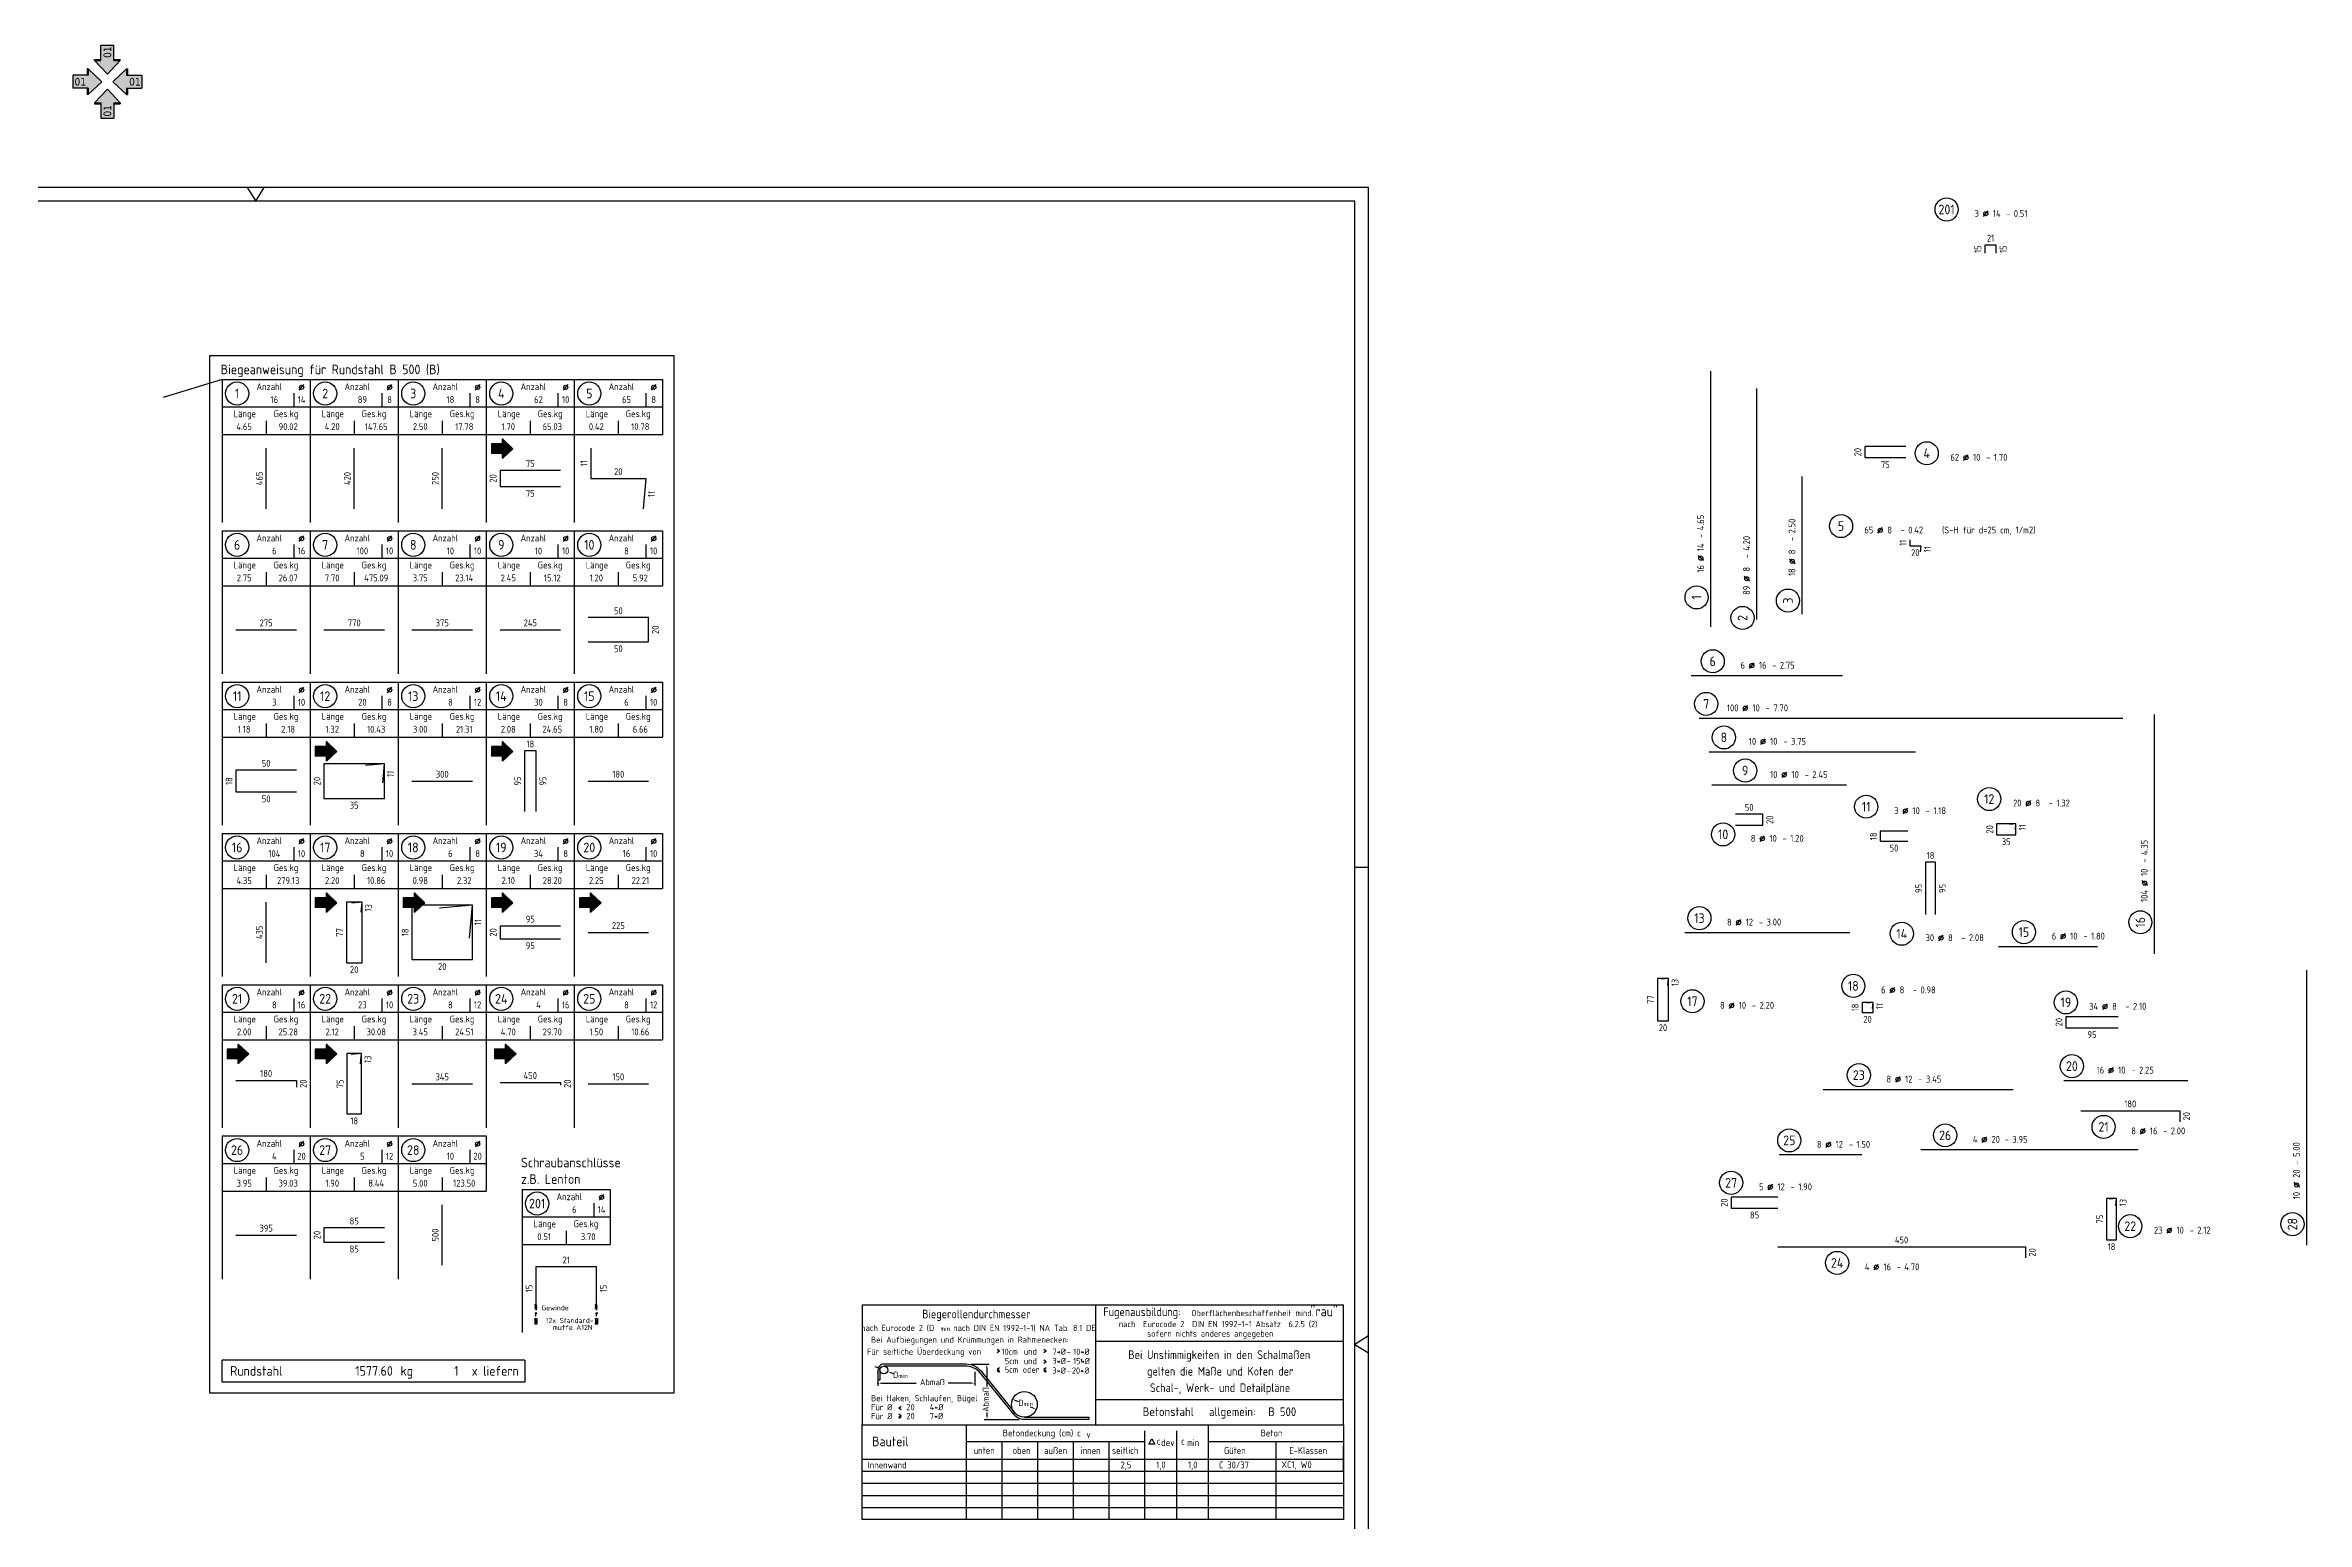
# Model space of a CAD drawing. Extents: x -4 to 75, y 1 to 115.
# Drawn here: x 31.9 to 73, y 19.21 to 46.04 of the extents above; entities that cross this region are included whole.
import ezdxf
from ezdxf.enums import TextEntityAlignment as Align

# ---------------------------------------------------------------- set-up
doc = ezdxf.new("R2010")
doc.units = 0
doc.header["$LTSCALE"] = 0.5
doc.linetypes.add('AUSGEZOGEN', pattern=[1000.01, 1000, 0.01])
for name, color, linetype in [('grau_hell', 7, 'Continuous'), ('INDEX', 7, 'Continuous'), ('OBJEKT', 7, 'Continuous'), ('RAHMEN', 7, 'Continuous'), ('RND', 7, 'Continuous'), ('RND_BILD', 7, 'Continuous'), ('STAHL', 7, 'Continuous'), ('TEXT', 7, 'Continuous')]:
    doc.layers.add(name, color=color, linetype=linetype)
doc.layers.add('NOPLOT', color=7, linetype='Continuous', plot=False)
doc.styles.add('helv', font='tahoma.ttf')
doc.styles.add('txt', font='isocp.shx')

# ---------------------------------------------------------------- blocks, each defined once
blk = doc.blocks.new('RND_AUSZ')
at = {"layer": 'RND', "color": 7, "linetype": 'Continuous'}
blk.add_line((1.341, 0.262), (1.509, 0.466), dxfattribs=at)
at = {"layer": 'RND', "color": 1, "linetype": 'Continuous'}
blk.add_circle((0, 0.52), 0.42, dxfattribs=at)
at = {"layer": 'RND', "color": 7, "linetype": 'Continuous'}
blk.add_circle((1.425, 0.364), 0.075, dxfattribs=at)
at = {"layer": 'RND', "color": 7, "linetype": 'Continuous', "style": 'txt'}
blk.add_text('-', height=0.25, dxfattribs=at).set_placement((2.163, 0.25))
for tag, p in [('WIEOFT', (-0.536, 0.25)), ('STK', (1.174, 0.25))]:
    blk.add_attdef(tag, text='', height=0.25, dxfattribs=at).set_placement(p, align=Align.RIGHT)
at = {"layer": 'RND', "color": 1, "linetype": 'Continuous', "style": 'txt'}
blk.add_attdef('POS', text='', height=0.35, dxfattribs=at).set_placement((0, 0.52), align=Align.MIDDLE)
at = {"layer": 'RND', "color": 7, "linetype": 'Continuous', "style": 'txt'}
for tag, p in [('DS', (1.683, 0.25)), ('LANG', (2.441, 0.25)), ('TEXT', (3.669, 0.25))]:
    blk.add_attdef(tag, p, '', height=0.25, dxfattribs=at)
blk = doc.blocks.new('A0--19')
at = {"layer": 'RAHMEN'}
for p, q in [((99.9, 84.1), (0, 84.1)), ((99.9, 0), (99.9, 84.1))]:
    blk.add_line(p, q, dxfattribs=at)
at = {"layer": 'RAHMEN', "color": 7, "linetype": 'Continuous'}
for p, q in [((59.14, 84.1), (59.45, 83.6)), ((59.45, 83.6), (59.76, 84.1)), ((99.9, 42.36), (99.4, 42.05)), ((99.4, 42.05), (99.9, 41.74))]:
    blk.add_line(p, q, dxfattribs=at)
at = {"layer": 'RAHMEN', "color": 5}
for p, q in [((99.4, 83.6), (2, 83.6)), ((99.4, 0.5), (99.4, 83.6))]:
    blk.add_line(p, q, dxfattribs=at)
at = {"layer": 'RAHMEN', "color": 7}
blk.add_line((99.4, 59.4), (99.9, 59.4), dxfattribs=at)
blk = doc.blocks.new('Muffe%%C28')
at = {"layer": 'STAHL', "color": 102, "linetype": 'AUSGEZOGEN'}
for p, q in [((-0.01, 0.117), (-0.011, 0.116)), ((-0.011, 0.116), (-0.011, 0.017)), ((-0.011, 0.017), (-0.01, 0.016)), ((0.025, 0.117), (-0.01, 0.117)), ((-0.01, 0.016), (0.025, 0.016)), ((-0.007, 0.116), (-0.008, 0.117)), ((-0.007, 0.017), (-0.008, 0.016)), ((-0.007, 0.116), (-0.002, 0.072)), ((-0.007, 0.017), (-0.002, 0.061)), ((0.018, 0.07), (-0.003, 0.07)), ((-0.003, 0.063), (0.018, 0.063)), ((-0.002, 0.072), (-0.002, 0.066)), ((-0.002, 0.061), (-0.002, 0.066)), ((0.022, 0.116), (0.017, 0.072)), ((0.017, 0.072), (0.017, 0.066)), ((0.017, 0.061), (0.017, 0.066)), ((0.022, 0.017), (0.017, 0.061)), ((0.022, 0.116), (0.023, 0.117)), ((0.022, 0.017), (0.023, 0.016)), ((0.026, 0.116), (0.025, 0.117)), ((0.025, 0.016), (0.026, 0.017)), ((0.026, 0.116), (0.026, 0.017))]:
    blk.add_line(p, q, dxfattribs=at)
at = {"layer": 'TEXT', "color": 102, "linetype": 'AUSGEZOGEN'}
for p, q in [((-0.002, 0.074), (0.017, 0.074)), ((-0.002, 0.059), (0.017, 0.059))]:
    blk.add_line(p, q, dxfattribs=at)
blk = doc.blocks.new('RND_LIS2')
at = {"layer": 'RND', "color": 3, "linetype": 'Continuous'}
for p, q in [((0, 0), (0, -5.2)), ((0, 0), (3.2, 0)), ((3.2, 0), (3.2, -2)), ((2.6, -0.503), (2.6, -1)), ((0, -1), (3.2, -1)), ((1.6, -1.503), (1.6, -2)), ((0, -2), (3.2, -2))]:
    blk.add_line(p, q, dxfattribs=at)
at = {"layer": 'RND', "color": 7, "linetype": 'Continuous'}
blk.add_line((2.805, -0.39), (2.973, -0.186), dxfattribs=at)
at = {"layer": 'RND', "color": 1, "linetype": 'Continuous'}
blk.add_circle((0.545, -0.513), 0.42, dxfattribs=at)
at = {"layer": 'RND', "color": 7, "linetype": 'Continuous'}
blk.add_circle((2.889, -0.288), 0.075, dxfattribs=at)
at = {"layer": 'RND', "color": 7, "linetype": 'Continuous', "style": 'txt'}
for s, p in [('Anzahl', (1.249, -0.391)), ('Länge', (0.42, -1.373)), ('Ges.kg', (1.872, -1.373))]:
    blk.add_text(s, height=0.25, dxfattribs=at).set_placement(p)
at = {"layer": 'RND', "color": 1, "linetype": 'Continuous', "style": 'txt'}
blk.add_attdef('POS1', text='', height=0.35, dxfattribs=at).set_placement((0.545, -0.513), align=Align.MIDDLE)
at = {"layer": 'RND', "color": 7, "linetype": 'Continuous', "style": 'txt'}
for tag, p in [('STK1', (1.897, -0.859)), ('DS1', (2.885, -0.859)), ('LANG1', (0.8, -1.841)), ('GEW', (2.4, -1.841))]:
    blk.add_attdef(tag, text='', height=0.25, dxfattribs=at).set_placement(p, align=Align.CENTER)
blk = doc.blocks.new('hin_ind5')
at = {"layer": 'grau_hell', "linetype": 'AUSGEZOGEN'}
h = blk.add_hatch(color=9, dxfattribs=at)
h.dxf.hatch_style = 2
h.paths.add_polyline_path([(0, 0), (0.62, -0.58), (0.62, -0.3), (1.31, -0.3), (1.31, 0.3), (0.62, 0.3), (0.62, 0.58)])
h.paths.add_polyline_path([(0.34, -0.27), (1.31, -0.27), (1.31, 0.27), (0.34, 0.27)], flags=9)
at = {"layer": 'OBJEKT', "linetype": 'AUSGEZOGEN'}
for points in [[(0.62, 0.3), (0.66, 0.3), (0.66, 0.58), (0.62, 0.58)], [(0.62, -0.58), (0.66, -0.58), (0.66, -0.3), (0.62, -0.3)]]:
    blk.add_hatch(color=1, dxfattribs=at).paths.add_polyline_path(points)
at = {"layer": 'OBJEKT', "color": 1, "linetype": 'AUSGEZOGEN'}
for p, q in [((0, 0), (0.62, 0.58)), ((0, 0), (0.62, -0.58)), ((0.62, 0.58), (0.62, 0.3)), ((0.62, 0.58), (0.66, 0.58)), ((0.62, 0.3), (1.31, 0.3)), ((0.66, 0.58), (0.66, 0.3)), ((1.31, 0.3), (1.31, -0.3)), ((0.62, -0.3), (0.62, -0.58)), ((0.62, -0.3), (1.31, -0.3)), ((0.66, -0.3), (0.66, -0.58))]:
    blk.add_line(p, q, dxfattribs=at)
at = {"layer": 'OBJEKT', "color": 7, "linetype": 'AUSGEZOGEN'}
blk.add_line((0.62, -0.58), (0.66, -0.58), dxfattribs=at)
at = {"layer": 'INDEX', "color": 1, "linetype": 'Continuous', "style": 'helv'}
blk.add_attdef('INDEX', text='', height=0.35, rotation=360, dxfattribs=at).set_placement((1.26, 0), align=Align.MIDDLE_RIGHT)
blk = doc.blocks.new('RND_SUM')
at = {"layer": 'RND', "color": 5, "linetype": 'Continuous'}
for p, q in [((0, 0), (0, 0.8)), ((11, 0.8), (0, 0.8)), ((11, 0), (0, 0)), ((11, 0.8), (11, 0))]:
    blk.add_line(p, q, dxfattribs=at)
at = {"layer": 'RND', "color": 1, "linetype": 'Continuous', "style": 'txt'}
for s, p in [('Rundstahl', (0.292, 0.235)), ('kg', (6.483, 0.235))]:
    blk.add_text(s, height=0.35, dxfattribs=at).set_placement(p)
blk.add_text('x liefern', height=0.35, dxfattribs=at).set_placement((10.784, 0.235), align=Align.RIGHT)
for tag, p in [('RND-S', (6.203, 0.235)), ('RND-Z', (8.59, 0.235))]:
    blk.add_attdef(tag, text='', height=0.35, dxfattribs=at).set_placement(p, align=Align.RIGHT)

msp = doc.modelspace()

# ---------------------------------------------------------------- linework, layer by layer
at = {"layer": 'NOPLOT', "color": 191, "linetype": 'AUSGEZOGEN'}
msp.add_line((35.1166, 39.9696), (34.0462, 39.6406), dxfattribs=at)
at = {"layer": 'RAHMEN', "color": 5, "linetype": 'Continuous'}
for p, q in [((46.7466, 23.1503), (55.4966, 23.1503)), ((46.7466, 23.1503), (46.7466, 20.9713)), ((50.9958, 20.9713), (50.9958, 23.1503)), ((55.4966, 20.9713), (55.4966, 23.1503)), ((55.4966, 20.1177), (55.4966, 20.5801))]:
    msp.add_line(p, q, dxfattribs=at)
at = {"layer": 'RAHMEN', "color": 7, "linetype": 'AUSGEZOGEN'}
for p, q in [((49.2447, 22.3076), (49.201, 22.3382)), ((49.2447, 22.3076), (49.201, 22.277)), ((50.0946, 22.3076), (50.051, 22.3382)), ((50.0946, 22.3076), (50.051, 22.277)), ((50.9958, 22.4928), (55.4966, 22.4928)), ((49.201, 21.9798), (49.2447, 22.0103)), ((49.201, 21.9798), (49.2447, 21.9492)), ((49.201, 21.9604), (49.2447, 21.9298)), ((50.051, 21.9798), (50.0946, 22.0103)), ((50.051, 21.9798), (50.0946, 21.9492)), ((50.051, 21.9604), (50.0946, 21.9298)), ((50.0951, 22.1179), (50.0514, 22.1484)), ((50.0951, 22.1179), (50.0514, 22.0873)), ((50.9958, 21.4289), (55.4966, 21.4289)), ((47.416, 21.277), (47.4597, 21.3076)), ((47.416, 21.277), (47.4597, 21.2464)), ((47.4597, 21.1361), (47.416, 21.1667)), ((47.4597, 21.1361), (47.416, 21.1056)), ((47.4597, 21.1167), (47.416, 21.0862)), ((46.7466, 20.3487), (55.4966, 20.3487)), ((46.7466, 20.1287), (55.4966, 20.1287)), ((46.7466, 19.9087), (55.4966, 19.9087)), ((46.7466, 19.6887), (55.4966, 19.6887)), ((46.7466, 19.4687), (55.4966, 19.4687))]:
    msp.add_line(p, q, dxfattribs=at)
at = {"layer": 'RAHMEN', "color": 7, "linetype": 'Continuous'}
for p, q in [((47.0763, 21.9917), (46.983, 22.0275)), ((47.036, 21.9659), (47.036, 21.7887)), ((47.036, 21.7887), (47.0714, 21.7887)), ((47.0714, 21.9659), (47.0714, 21.7887)), ((48.6379, 22.0722), (47.1423, 22.0722)), ((48.6252, 22.0367), (47.1423, 22.0367)), ((47.2621, 21.9202), (47.3091, 21.9021)), ((48.7292, 22.0755), (49.0555, 22.0755)), ((48.7959, 21.9362), (48.7959, 21.6827)), ((48.8604, 21.9474), (49.4903, 21.1721)), ((48.9088, 21.9432), (49.515, 21.1972)), ((49.0131, 22.0082), (49.0131, 21.6672)), ((47.036, 21.7773), (47.036, 21.677)), ((47.1035, 21.7277), (47.7318, 21.7277)), ((48.7284, 21.7277), (48.31, 21.7277)), ((49.5878, 21.3894), (49.5439, 21.4084)), ((48.6474, 19.2746), (48.6474, 20.9713)), ((48.9664, 21.0702), (49.5999, 21.0702)), ((49.0176, 21.1377), (49.0176, 21.1969)), ((49.6998, 21.1083), (50.8691, 21.1078)), ((49.6998, 21.0724), (50.8691, 21.0724)), ((49.8498, 21.2765), (49.8089, 21.2941)), ((50.8691, 21.1078), (50.8691, 21.0724)), ((53.045, 19.2487), (53.045, 20.9713)), ((49.2952, 19.2487), (49.2952, 20.6694)), ((49.943, 19.2487), (49.943, 20.6694)), ((50.5908, 19.2487), (50.5908, 20.6694)), ((51.2386, 19.2487), (51.2386, 20.6694)), ((51.8864, 19.2487), (51.8864, 20.8617)), ((52.4657, 19.2487), (52.4657, 20.8617)), ((54.2708, 19.2487), (54.2708, 20.6694)), ((48.6474, 19.2487), (48.6474, 20.3487)), ((51.8864, 19.2487), (51.8864, 20.3487))]:
    msp.add_line(p, q, dxfattribs=at)
at = {"layer": 'RAHMEN', "color": 1, "linetype": 'Continuous'}
for p, q in [((48.6474, 20.6694), (51.8864, 20.6694)), ((53.045, 20.6694), (55.4966, 20.6694))]:
    msp.add_line(p, q, dxfattribs=at)
at = {"layer": 'RAHMEN', "color": 5, "linetype": 'AUSGEZOGEN'}
msp.add_lwpolyline([(46.7466, 20.9713), (55.4966, 20.9713), (55.4966, 19.2487), (46.7466, 19.2487)], close=True, dxfattribs=at)
at = {"layer": 'RAHMEN', "color": 1, "linetype": 'Continuous'}
msp.add_lwpolyline([(52.0152, 20.714), (52.0697, 20.6195), (51.9607, 20.6195)], close=True, dxfattribs=at)
at = {"layer": 'RAHMEN', "color": 7, "linetype": 'Continuous'}
for centre, radius in [((47.1423, 21.9659), 0.0709), ((49.6968, 21.3424), 0.2341)]:
    msp.add_circle(centre, radius, dxfattribs=at)
for centre, radius, start, end in [((47.1423, 21.9659), 0.1063, 89.99998, 180), ((48.6252, 21.6824), 0.3543, 48.41068, 90), ((48.6379, 21.723), 0.3491, 39.09564, 90), ((49.6998, 21.3424), 0.27, 219.09564, 270)]:
    msp.add_arc(centre, radius, start, end, dxfattribs=at)
for p in [(47.036, 21.9249), (50.7341, 22.153), (47.036, 21.7277), (49.4819, 21.4351), (49.9118, 21.2497)]:
    msp.add_point(p, dxfattribs=at)
for points in [[(47.0243, 22.0023), (47.0305, 22.0186), (47.0763, 21.9917)], [(47.259, 21.912), (47.2652, 21.9283), (47.2132, 21.939)], [(49.0243, 22.0082), (49.0018, 22.0082), (49.0131, 22.0757)], [(47.1035, 21.7165), (47.1035, 21.739), (47.036, 21.7277)], [(48.7284, 21.7165), (48.7284, 21.739), (48.7959, 21.7277)], [(49.5394, 21.398), (49.5483, 21.4187), (49.4819, 21.4351)], [(49.0289, 21.1377), (49.0064, 21.1377), (49.0176, 21.0702)], [(49.8453, 21.2661), (49.8542, 21.2868), (49.9118, 21.2497)]]:
    msp.add_solid(points, dxfattribs=at)
at = {"layer": 'RND', "color": 1, "linetype": 'AUSGEZOGEN'}
for points in [[(67.3607, 42.2612), (67.3607, 42.4112), (67.1507, 42.4112), (67.1507, 42.2612)], [(62.1729, 35.4715), (62.1729, 40.1215)], [(63.0083, 35.6062), (63.0083, 39.8062)], [(65.7188, 38.748), (64.9688, 38.748), (64.9688, 38.548), (65.7188, 38.548)], [(63.8339, 35.7059), (63.8339, 38.2059)], [(65.7889, 37.055), (65.7889, 36.945), (65.9889, 36.945), (65.9793, 36.8355)], [(61.8156, 34.5871), (64.5656, 34.5871)], [(61.9627, 33.8125), (69.6627, 33.8125)], [(70.2383, 29.5305), (70.2383, 33.8805)], [(62.1401, 33.2042), (65.8901, 33.2042)], [(62.1892, 32.6012), (64.6392, 32.6012)], [(62.6193, 31.8665), (63.1193, 31.8665), (63.1193, 32.0665), (62.6193, 32.0665)], [(65.7512, 31.7566), (65.2512, 31.7566), (65.2512, 31.5766), (65.7512, 31.5766)], [(67.7068, 31.7833), (67.7164, 31.8929), (67.3664, 31.8929), (67.3664, 31.6929), (67.7164, 31.6929), (67.7164, 31.8929), (67.6068, 31.8833)], [(66.2554, 30.2434), (66.2554, 31.1934), (66.0754, 31.1934), (66.0754, 30.2434)], [(61.6996, 29.9186), (64.6996, 29.9186)], [(67.3987, 29.6648), (69.1987, 29.6648)], [(73.0031, 24.2329), (73.0031, 29.2329)], [(61.3909, 28.9537), (61.4022, 29.0832), (61.2022, 29.0832), (61.2022, 28.3132), (61.4022, 28.3132), (61.4022, 29.0832), (61.2727, 29.0719)], [(65.1102, 28.5351), (65.1198, 28.6447), (64.9198, 28.6447), (64.9198, 28.4647), (65.1198, 28.4647), (65.1198, 28.6447), (65.0102, 28.6351)], [(69.5746, 28.3878), (68.6246, 28.3878), (68.6246, 28.1878), (69.5746, 28.1878)], [(68.5899, 27.2293), (70.8399, 27.2293)], [(64.2166, 27.0657), (67.6666, 27.0657)], [(68.8954, 26.6784), (70.6954, 26.6784), (70.6954, 26.4784)], [(65.991, 25.9719), (69.941, 25.9719)], [(63.4144, 25.8804), (64.9144, 25.8804)], [(63.3917, 25.1086), (62.5417, 25.1086), (62.5417, 24.9086), (63.3917, 24.9086)], [(69.533, 24.9538), (69.5443, 25.0833), (69.3643, 25.0833), (69.3643, 24.3333), (69.5443, 24.3333), (69.5443, 25.0833), (69.4148, 25.0719)], [(63.3884, 24.2044), (67.8884, 24.2044), (67.8884, 24.0044)]]:
    msp.add_lwpolyline(points, dxfattribs=at)
at = {"layer": 'RND_BILD', "color": 1, "linetype": 'AUSGEZOGEN'}
for points in [[(35.9166, 37.6196), (35.9166, 38.7196)], [(37.5166, 37.6196), (37.5166, 38.7196)], [(39.1166, 37.6196), (39.1166, 38.7196)], [(41.8157, 38.7196), (41.8157, 38.1686), (42.8176, 38.1686), (42.7695, 37.6196)], [(41.2666, 38.3163), (40.1666, 38.3163), (40.1666, 38.0229), (41.2666, 38.0229)], [(35.3666, 35.4196), (36.4666, 35.4196)], [(36.9666, 35.4196), (38.0666, 35.4196)], [(38.5666, 35.4196), (39.6666, 35.4196)], [(40.1666, 35.4196), (41.2666, 35.4196)], [(41.7666, 35.1996), (42.8666, 35.1996), (42.8666, 35.6396), (41.7666, 35.6396)], [(38.0365, 32.6395), (38.0666, 32.9839), (36.9666, 32.9839), (36.9666, 32.3553), (38.0666, 32.3553), (38.0666, 32.9839), (37.7222, 32.9538)], [(40.8208, 32.1196), (40.8208, 33.2196), (40.6124, 33.2196), (40.6124, 32.1196)], [(36.4666, 32.8676), (35.3666, 32.8676), (35.3666, 32.4716), (36.4666, 32.4716)], [(38.5666, 32.6696), (39.6666, 32.6696)], [(41.7666, 32.6696), (42.8666, 32.6696)], [(35.9166, 29.3696), (35.9166, 30.4696)], [(37.6433, 30.2846), (37.6595, 30.4696), (37.3738, 30.4696), (37.3738, 29.3696), (37.6595, 29.3696), (37.6595, 30.4696), (37.4745, 30.4534)], [(39.6139, 29.8119), (39.6666, 30.4146), (38.5666, 30.4146), (38.5666, 29.4246), (39.6666, 29.4246), (39.6666, 30.4146), (39.0639, 30.3619)], [(41.2666, 30.0354), (40.1666, 30.0354), (40.1666, 29.8038), (41.2666, 29.8038)], [(41.7666, 29.9196), (42.8666, 29.9196)], [(37.632, 27.5297), (37.6486, 27.7196), (37.3846, 27.7196), (37.3846, 26.6196), (37.6486, 26.6196), (37.6486, 27.7196), (37.4587, 27.703)], [(35.3666, 27.2307), (36.4666, 27.2307), (36.4666, 27.1085)], [(38.5666, 27.1696), (39.6666, 27.1696)], [(40.1666, 27.194), (41.2666, 27.194), (41.2666, 27.1452)], [(41.7666, 27.1696), (42.8666, 27.1696)], [(39.1166, 23.8696), (39.1166, 24.9696)], [(35.3666, 24.4196), (36.4666, 24.4196)], [(38.0666, 24.549), (36.9666, 24.549), (36.9666, 24.2902), (38.0666, 24.2902)], [(41.9191, 23.0557), (41.9191, 23.8414), (40.8191, 23.8414), (40.8191, 23.0557)]]:
    msp.add_lwpolyline(points, dxfattribs=at)
at = {"layer": 'TEXT', "color": 102, "linetype": 'AUSGEZOGEN'}
for p, q in [((40.8412, 23.1371), (40.7971, 23.1598)), ((40.8412, 23.1131), (40.7971, 23.1358)), ((40.8412, 23.0891), (40.7971, 23.1118)), ((40.8412, 23.0651), (40.7971, 23.0878)), ((41.9412, 23.1371), (41.8971, 23.1598)), ((41.9412, 23.1131), (41.8971, 23.1358)), ((41.9412, 23.0891), (41.8971, 23.1118)), ((41.9412, 23.0651), (41.8971, 23.0878)), ((40.8193, 23.0123), (40.8013, 22.9871)), ((40.8193, 23.0123), (40.8373, 22.9871)), ((40.8193, 22.9451), (40.8193, 23.0123)), ((41.9193, 23.0123), (41.9013, 22.9871)), ((41.9193, 23.0123), (41.9373, 22.9871)), ((41.9193, 22.9451), (41.9193, 23.0123))]:
    msp.add_line(p, q, dxfattribs=at)
at = {"layer": 'TEXT', "color": 1, "linetype": 'AUSGEZOGEN'}
msp.add_lwpolyline([(34.8905, 40.4065), (43.3257, 40.4065), (43.3257, 21.5457), (34.8905, 21.5457)], close=True, dxfattribs=at)

# ---------------------------------------------------------------- block references
at = {"layer": 'OBJEKT', "color": 7, "linetype": 'AUSGEZOGEN', "xscale": -1}
for p in [(40.8268, 22.783), (41.9268, 22.783)]:
    msp.add_blockref('Muffe%%C28', p, dxfattribs=at)
at = {"layer": 'RAHMEN', "color": 191, "linetype": 'AUSGEZOGEN', "xscale": 0.5, "yscale": 0.5, "zscale": 0.5}
msp.add_blockref('A0--19', (6.0012, 1.4073), dxfattribs=at)
at = {"layer": 'RND', "color": 7, "linetype": 'AUSGEZOGEN', "xscale": 0.5, "yscale": 0.5, "zscale": 0.5}
for p, values in [((66.4577, 42.798), {'POS': '201', 'STK': '3', 'DS': '14', 'LANG': '0.51'}), ((66.0968, 38.3667), {'POS': '4', 'STK': '62', 'DS': '10', 'LANG': '1.70'}), ((64.5389, 37.045), {'POS': '5', 'STK': '65', 'DS': '8', 'LANG': '0.42', 'TEXT': '(S-H für d=25 cm, 1/m2)'}), ((62.0877, 33.8125), {'POS': '7', 'STK': '100', 'DS': '10', 'LANG': '7.70'}), ((62.4093, 33.2042), {'POS': '8', 'STK': '10', 'DS': '10', 'LANG': '3.75'}), ((62.7964, 32.6012), {'POS': '9', 'STK': '10', 'DS': '10', 'LANG': '2.45'}), ((67.2318, 32.0829), {'POS': '12', 'STK': '20', 'DS': '8', 'LANG': '1.32'}), ((64.996, 31.9445), {'POS': '11', 'STK': '3', 'DS': '10', 'LANG': '1.18'}), ((62.3957, 31.4412), {'POS': '10', 'STK': '8', 'DS': '10', 'LANG': '1.20'}), ((65.6427, 29.6357), {'POS': '14', 'STK': '30', 'DS': '8', 'LANG': '2.08'}), ((61.8384, 28.4079), {'POS': '17', 'STK': '8', 'DS': '10', 'LANG': '2.20'}), ((64.7622, 28.6882), {'POS': '18', 'STK': '6', 'DS': '8', 'LANG': '0.98'}), ((68.6246, 28.3878), {'POS': '19', 'STK': '34', 'DS': '8', 'LANG': '2.10'}), ((64.8626, 27.0657), {'POS': '23', 'STK': '8', 'DS': '12', 'LANG': '3.45'}), ((63.5985, 25.8804), {'POS': '25', 'STK': '8', 'DS': '12', 'LANG': '1.50'}), ((66.4317, 25.9719), {'POS': '26', 'STK': '4', 'DS': '20', 'LANG': '3.95'}), ((69.3104, 26.1248), {'POS': '21', 'STK': '8', 'DS': '16', 'LANG': '2.00'}), ((62.5417, 25.1086), {'POS': '27', 'STK': '5', 'DS': '12', 'LANG': '1.90'}), ((69.7941, 24.3203), {'POS': '22', 'STK': '23', 'DS': '10', 'LANG': '2.12'})]:
    msp.add_blockref('RND_AUSZ', p, dxfattribs=at).add_auto_attribs(values)
at = {"layer": 'RND', "color": 7, "linetype": 'AUSGEZOGEN', "xscale": 0.5, "yscale": 0.5, "zscale": 0.5, "rotation": 90}
for p, values in [((62.1729, 36.0076), {'POS': '1', 'STK': '16', 'DS': '14', 'LANG': '4.65'}), ((63.0083, 35.6344), {'POS': '2', 'STK': '89', 'DS': '8', 'LANG': '4.20'}), ((70.2383, 30.1029), {'POS': '16', 'STK': '104', 'DS': '10', 'LANG': '4.35'})]:
    msp.add_blockref('RND_AUSZ', p, dxfattribs=at).add_auto_attribs(values)
at = {"layer": 'RND', "color": 1, "linetype": 'AUSGEZOGEN', "xscale": 0.5, "yscale": 0.5, "zscale": 0.5, "rotation": 90}
for p, values in [((63.8339, 35.9502), {'POS': '3', 'STK': '18', 'DS': '8', 'LANG': '2.50'}), ((73.0031, 24.6175), {'POS': '28', 'STK': '10', 'DS': '20', 'LANG': '5.00'})]:
    msp.add_blockref('RND_AUSZ', p, dxfattribs=at).add_auto_attribs(values)
at = {"layer": 'RND', "color": 102, "linetype": 'AUSGEZOGEN', "xscale": 0.5, "yscale": 0.5, "zscale": 0.5}
for p, values in [((62.2061, 34.5871), {'POS': '6', 'STK': '6', 'DS': '16', 'LANG': '2.75'}), ((61.9648, 29.9186), {'POS': '13', 'STK': '8', 'DS': '12', 'LANG': '3.00'}), ((67.8621, 29.6648), {'POS': '15', 'STK': '6', 'DS': '10', 'LANG': '1.80'})]:
    msp.add_blockref('RND_AUSZ', p, dxfattribs=at).add_auto_attribs(values)
at = {"layer": 'RND', "color": 1, "linetype": 'AUSGEZOGEN', "xscale": 0.5, "yscale": 0.5, "zscale": 0.5}
for p, values in [((68.7343, 27.2293), {'POS': '20', 'STK': '16', 'DS': '10', 'LANG': '2.25'}), ((64.468, 23.6534), {'POS': '24', 'STK': '4', 'DS': '16', 'LANG': '4.70'})]:
    msp.add_blockref('RND_AUSZ', p, dxfattribs=at).add_auto_attribs(values)
at = {"layer": 'RND_BILD', "color": 7, "linetype": 'AUSGEZOGEN', "xscale": 0.4, "yscale": 0.4, "zscale": 0.4, "rotation": 90}
msp.add_blockref('hin_ind5', (33.0303, 45.5183), dxfattribs=at).add_auto_attribs({'INDEX': '01'})
at = {"layer": 'RND_BILD', "color": 7, "linetype": 'AUSGEZOGEN'}
ref = msp.add_blockref('hin_ind5', (32.9286, 45.3801), dxfattribs=dict(at, xscale=-0.4, yscale=0.4, zscale=0.4))
ref.add_attrib('INDEX', '01', dxfattribs={"layer": 'INDEX', "color": 1, "linetype": 'Continuous', "height": 0.14, "style": 'helv'}).set_placement((32.6428, 45.3801), align=Align.MIDDLE_RIGHT)
ref = msp.add_blockref('hin_ind5', (33.0303, 45.2419), dxfattribs=dict(at, xscale=-0.4, yscale=0.4, zscale=0.4, rotation=90))
ref.add_attrib('INDEX', '01', dxfattribs={"layer": 'INDEX', "color": 1, "linetype": 'Continuous', "height": 0.14, "rotation": 90, "style": 'helv'}).set_placement((33.0303, 44.9561), align=Align.MIDDLE_RIGHT)
for name, p, xscale, yscale, zscale, values in [('hin_ind5', (33.1321, 45.3801), 0.4, 0.4, 0.4, {'INDEX': '01'}), ('RND_LIS2', (36.7166, 39.9696), 0.5, 0.5, 0.5, {'POS1': '2', 'STK1': '89', 'DS1': '8', 'LANG1': '4.20', 'GEW': '147.65'}), ('RND_LIS2', (38.3166, 39.9696), 0.5, 0.5, 0.5, {'POS1': '3', 'STK1': '18', 'DS1': '8', 'LANG1': '2.50', 'GEW': '17.78'}), ('RND_LIS2', (39.9166, 39.9696), 0.5, 0.5, 0.5, {'POS1': '4', 'STK1': '62', 'DS1': '10', 'LANG1': '1.70', 'GEW': '65.03'}), ('RND_LIS2', (41.5166, 39.9696), 0.5, 0.5, 0.5, {'POS1': '5', 'STK1': '65', 'DS1': '8', 'LANG1': '0.42', 'GEW': '10.78'}), ('RND_LIS2', (35.1166, 37.2196), 0.5, 0.5, 0.5, {'POS1': '6', 'STK1': '6', 'DS1': '16', 'LANG1': '2.75', 'GEW': '26.07'}), ('RND_LIS2', (36.7166, 37.2196), 0.5, 0.5, 0.5, {'POS1': '7', 'STK1': '100', 'DS1': '10', 'LANG1': '7.70', 'GEW': '475.09'}), ('RND_LIS2', (38.3166, 37.2196), 0.5, 0.5, 0.5, {'POS1': '8', 'STK1': '10', 'DS1': '10', 'LANG1': '3.75', 'GEW': '23.14'}), ('RND_LIS2', (39.9166, 37.2196), 0.5, 0.5, 0.5, {'POS1': '9', 'STK1': '10', 'DS1': '10', 'LANG1': '2.45', 'GEW': '15.12'}), ('RND_LIS2', (41.5166, 37.2196), 0.5, 0.5, 0.5, {'POS1': '10', 'STK1': '8', 'DS1': '10', 'LANG1': '1.20', 'GEW': '5.92'}), ('RND_LIS2', (35.1166, 34.4696), 0.5, 0.5, 0.5, {'POS1': '11', 'STK1': '3', 'DS1': '10', 'LANG1': '1.18', 'GEW': '2.18'}), ('RND_LIS2', (36.7166, 34.4696), 0.5, 0.5, 0.5, {'POS1': '12', 'STK1': '20', 'DS1': '8', 'LANG1': '1.32', 'GEW': '10.43'}), ('RND_LIS2', (38.3166, 34.4696), 0.5, 0.5, 0.5, {'POS1': '13', 'STK1': '8', 'DS1': '12', 'LANG1': '3.00', 'GEW': '21.31'}), ('RND_LIS2', (39.9166, 34.4696), 0.5, 0.5, 0.5, {'POS1': '14', 'STK1': '30', 'DS1': '8', 'LANG1': '2.08', 'GEW': '24.65'}), ('RND_LIS2', (41.5166, 34.4696), 0.5, 0.5, 0.5, {'POS1': '15', 'STK1': '6', 'DS1': '10', 'LANG1': '1.80', 'GEW': '6.66'}), ('RND_LIS2', (35.1166, 31.7196), 0.5, 0.5, 0.5, {'POS1': '16', 'STK1': '104', 'DS1': '10', 'LANG1': '4.35', 'GEW': '279.13'}), ('RND_LIS2', (36.7166, 31.7196), 0.5, 0.5, 0.5, {'POS1': '17', 'STK1': '8', 'DS1': '10', 'LANG1': '2.20', 'GEW': '10.86'}), ('RND_LIS2', (38.3166, 31.7196), 0.5, 0.5, 0.5, {'POS1': '18', 'STK1': '6', 'DS1': '8', 'LANG1': '0.98', 'GEW': '2.32'}), ('RND_LIS2', (39.9166, 31.7196), 0.5, 0.5, 0.5, {'POS1': '19', 'STK1': '34', 'DS1': '8', 'LANG1': '2.10', 'GEW': '28.20'}), ('RND_LIS2', (41.5166, 31.7196), 0.5, 0.5, 0.5, {'POS1': '20', 'STK1': '16', 'DS1': '10', 'LANG1': '2.25', 'GEW': '22.21'}), ('RND_LIS2', (36.7166, 28.9696), 0.5, 0.5, 0.5, {'POS1': '22', 'STK1': '23', 'DS1': '10', 'LANG1': '2.12', 'GEW': '30.08'}), ('RND_LIS2', (38.3166, 28.9696), 0.5, 0.5, 0.5, {'POS1': '23', 'STK1': '8', 'DS1': '12', 'LANG1': '3.45', 'GEW': '24.51'}), ('RND_LIS2', (39.9166, 28.9696), 0.5, 0.5, 0.5, {'POS1': '24', 'STK1': '4', 'DS1': '16', 'LANG1': '4.70', 'GEW': '29.70'}), ('RND_LIS2', (41.5166, 28.9696), 0.5, 0.5, 0.5, {'POS1': '25', 'STK1': '8', 'DS1': '12', 'LANG1': '1.50', 'GEW': '10.66'}), ('RND_LIS2', (35.1166, 26.2196), 0.5, 0.5, 0.5, {'POS1': '26', 'STK1': '4', 'DS1': '20', 'LANG1': '3.95', 'GEW': '39.03'}), ('RND_LIS2', (36.7166, 26.2196), 0.5, 0.5, 0.5, {'POS1': '27', 'STK1': '5', 'DS1': '12', 'LANG1': '1.90', 'GEW': '8.44'}), ('RND_LIS2', (38.3166, 26.2196), 0.5, 0.5, 0.5, {'POS1': '28', 'STK1': '10', 'DS1': '20', 'LANG1': '5.00', 'GEW': '123.50'}), ('RND_LIS2', (40.5691, 25.2485), 0.5, 0.5, 0.5, {'POS1': '201', 'STK1': '6', 'DS1': '14', 'LANG1': '0.51', 'GEW': '3.70'}), ('RND_SUM', (35.1163, 21.7451), 0.5, 0.5, 0.5, {'RND-S': '1577.60', 'RND-Z': '1'})]:
    msp.add_blockref(name, p, dxfattribs=dict(at, xscale=xscale, yscale=yscale, zscale=zscale)).add_auto_attribs(values)
at = {"layer": 'RND_BILD', "color": 6, "linetype": 'AUSGEZOGEN', "xscale": 0.5, "yscale": 0.5, "zscale": 0.5}
for p, values in [((35.1166, 39.9696), {'POS1': '1', 'STK1': '16', 'DS1': '14', 'LANG1': '4.65', 'GEW': '90.02'}), ((35.1166, 28.9696), {'POS1': '21', 'STK1': '8', 'DS1': '16', 'LANG1': '2.00', 'GEW': '25.28'})]:
    msp.add_blockref('RND_LIS2', p, dxfattribs=at).add_auto_attribs(values)
at = {"layer": 'RND_BILD', "color": 7, "linetype": 'AUSGEZOGEN'}
ref = msp.add_blockref('hin_ind5', (40.4022, 38.71), dxfattribs=dict(at, xscale=-0.3, yscale=0.3, zscale=0.3))
ref.add_attrib('INDEX', '01', dxfattribs={"layer": 'INDEX', "color": 1, "linetype": 'Continuous', "height": 0.105, "style": 'helv'}).set_placement((40.1879, 38.71), align=Align.MIDDLE_RIGHT)
ref = msp.add_blockref('hin_ind5', (37.2022, 33.21), dxfattribs=dict(at, xscale=-0.3, yscale=0.3, zscale=0.3))
ref.add_attrib('INDEX', '01', dxfattribs={"layer": 'INDEX', "color": 1, "linetype": 'Continuous', "height": 0.105, "style": 'helv'}).set_placement((36.9879, 33.21), align=Align.MIDDLE_RIGHT)
ref = msp.add_blockref('hin_ind5', (40.4022, 33.21), dxfattribs=dict(at, xscale=-0.3, yscale=0.3, zscale=0.3))
ref.add_attrib('INDEX', '01', dxfattribs={"layer": 'INDEX', "color": 1, "linetype": 'Continuous', "height": 0.105, "style": 'helv'}).set_placement((40.1879, 33.21), align=Align.MIDDLE_RIGHT)
ref = msp.add_blockref('hin_ind5', (37.2022, 30.46), dxfattribs=dict(at, xscale=-0.3, yscale=0.3, zscale=0.3))
ref.add_attrib('INDEX', '01', dxfattribs={"layer": 'INDEX', "color": 1, "linetype": 'Continuous', "height": 0.105, "style": 'helv'}).set_placement((36.9879, 30.46), align=Align.MIDDLE_RIGHT)
ref = msp.add_blockref('hin_ind5', (38.8022, 30.46), dxfattribs=dict(at, xscale=-0.3, yscale=0.3, zscale=0.3))
ref.add_attrib('INDEX', '01', dxfattribs={"layer": 'INDEX', "color": 1, "linetype": 'Continuous', "height": 0.105, "style": 'helv'}).set_placement((38.5879, 30.46), align=Align.MIDDLE_RIGHT)
ref = msp.add_blockref('hin_ind5', (40.4022, 30.46), dxfattribs=dict(at, xscale=-0.3, yscale=0.3, zscale=0.3))
ref.add_attrib('INDEX', '01', dxfattribs={"layer": 'INDEX', "color": 1, "linetype": 'Continuous', "height": 0.105, "style": 'helv'}).set_placement((40.1879, 30.46), align=Align.MIDDLE_RIGHT)
ref = msp.add_blockref('hin_ind5', (42.0022, 30.46), dxfattribs=dict(at, xscale=-0.3, yscale=0.3, zscale=0.3))
ref.add_attrib('INDEX', '01', dxfattribs={"layer": 'INDEX', "color": 1, "linetype": 'Continuous', "height": 0.105, "style": 'helv'}).set_placement((41.7879, 30.46), align=Align.MIDDLE_RIGHT)
ref = msp.add_blockref('hin_ind5', (35.6022, 27.71), dxfattribs=dict(at, xscale=-0.3, yscale=0.3, zscale=0.3))
ref.add_attrib('INDEX', '01', dxfattribs={"layer": 'INDEX', "color": 1, "linetype": 'Continuous', "height": 0.105, "style": 'helv'}).set_placement((35.3879, 27.71), align=Align.MIDDLE_RIGHT)
ref = msp.add_blockref('hin_ind5', (37.2022, 27.71), dxfattribs=dict(at, xscale=-0.3, yscale=0.3, zscale=0.3))
ref.add_attrib('INDEX', '01', dxfattribs={"layer": 'INDEX', "color": 1, "linetype": 'Continuous', "height": 0.105, "style": 'helv'}).set_placement((36.9879, 27.71), align=Align.MIDDLE_RIGHT)
ref = msp.add_blockref('hin_ind5', (40.4594, 27.71), dxfattribs=dict(at, xscale=-0.3, yscale=0.3, zscale=0.3))
ref.add_attrib('INDEX', '01', dxfattribs={"layer": 'INDEX', "color": 1, "linetype": 'Continuous', "height": 0.105, "style": 'helv'}).set_placement((40.2451, 27.71), align=Align.MIDDLE_RIGHT)

# ---------------------------------------------------------------- texts
at = {"layer": 'RAHMEN', "color": 1, "linetype": 'Continuous', "style": 'txt', "width": 0.95}
for s, p in [('Biegerollendurchmesser', (48.8245, 22.906)), ('Fugenausbildung:', (51.8327, 22.9455)), ('Bei Unstimmigkeiten in den Schalmaßen', (53.2391, 22.1662)), ('gelten die Maße und Koten der', (53.2561, 21.8662)), ('Schal-, Werk- und Detailpläne', (53.2526, 21.5662))]:
    msp.add_text(s, height=0.1575, dxfattribs=at).set_placement(p, align=Align.CENTER)
at = {"layer": 'RAHMEN', "color": 7, "linetype": 'Continuous', "style": 'txt'}
for s, p in [('Oberflächenbeschaffenheit mind.', (52.7311, 22.9455)), ('nach  Eurocode 2  DIN EN 1992-1-1 Absatz  6.2.5 (2)', (51.4129, 22.7456)), ('sofern nichts anderes angegeben', (51.9261, 22.5725)), ('Bei Aufbiegungen und Krümmungen in Rahmenecken:', (46.9084, 22.4608)), ('10cm', (49.2817, 22.2446)), ('und', (49.686, 22.2446)), ('7*%%C', (50.2076, 22.2446)), ('-', (50.4691, 22.2446)), ('10*%%C', (50.5841, 22.2446)), ('D', (47.3113, 21.8234)), ('Abmaß', (47.7993, 21.6913)), ('5cm', (49.3411, 21.9168)), ('5cm', (49.342, 22.0728)), ('oder', (49.6657, 21.9168)), ('und', (49.6864, 22.0728)), ('3*%%C', (50.2047, 21.9009)), ('3*%%C', (50.2062, 22.0728)), ('-', (50.4662, 21.9009)), ('-', (50.4677, 22.0728)), ('20*%%C', (50.5596, 21.9009)), ('15*%%C', (50.5841, 22.0728)), ('Bei Haken, Schlaufen, Bügel', (46.9106, 21.3991)), ('D', (49.5884, 21.313)), ('Für %%C', (46.9104, 21.2351)), ('Für %%C', (46.9105, 21.0731)), ('20', (47.5524, 21.2351)), ('20', (47.5525, 21.0731)), ('4*%%C', (47.9763, 21.2351)), ('7*%%C', (47.9763, 21.0731))]:
    msp.add_text(s, height=0.1125, dxfattribs=at).set_placement(p)
msp.add_text('nach Eurocode 2 (D     nach DIN EN 1992-1-1) NA Tab. 8.1 DE', height=0.1125, dxfattribs=at).set_placement((48.8606, 22.675), align=Align.CENTER)
msp.add_text('Für seitliche Überdeckung von', height=0.1125, dxfattribs=at).set_placement((48.9093, 22.2446), align=Align.RIGHT)
msp.add_text('Abmaß', height=0.1125, rotation=90, dxfattribs=at).set_placement((49.0495, 21.2054))
at = {"layer": 'RAHMEN', "color": 1, "linetype": 'Continuous', "style": 'txt'}
for s, height, p in [('Betonstahl', 0.1575, (51.8474, 21.1303)), ('allgemein:', 0.1575, (53.0507, 21.1303)), ('B 500 ', 0.1575, (54.1294, 21.1303)), ('Bauteil', 0.175, (46.9293, 20.581)), ('Betondeckung (cm) c', 0.125, (49.3029, 20.7594)), ('v', 0.125, (50.8246, 20.733)), ('c', 0.125, (52.1013, 20.6111)), ('dev', 0.125, (52.1829, 20.5847)), ('c', 0.125, (52.5435, 20.6111)), ('min', 0.125, (52.6521, 20.5847)), ('Beton', 0.125, (53.9892, 20.7594))]:
    msp.add_text(s, height=height, dxfattribs=at).set_placement(p)
at = {"layer": 'RND', "color": 7, "linetype": 'AUSGEZOGEN', "style": 'txt'}
for s, rotation, p in [('15', 90, (67.0257, 42.3362)), ('15', 90, (67.4857, 42.3362)), ('20', 90, (64.8438, 38.648)), ('11', 90, (65.6639, 37)), ('11', 85, (66.1086, 36.8793)), ('20', 90, (63.2443, 31.9665)), ('18', 90, (65.1262, 31.6666)), ('20', 90, (67.2414, 31.7929)), ('11', 84.99986, (67.8361, 31.8272)), ('95', 90, (65.9504, 30.7184)), ('95', 90, (66.3804, 30.7184)), ('13', 84.99986, (61.5211, 29.0076)), ('77', 90, (61.0772, 28.6982)), ('18', 90, (64.7948, 28.5547)), ('11', 84.99986, (65.2395, 28.579)), ('20', 90, (68.4996, 28.2878)), ('20', 90, (70.8204, 26.5784)), ('20', 90, (62.4167, 25.0086)), ('75', 90, (69.2393, 24.7083)), ('13', 84.99986, (69.6632, 25.0076)), ('20', 90, (68.0134, 24.1044))]:
    msp.add_text(s, height=0.125, rotation=rotation, dxfattribs=at).set_placement(p, align=Align.MIDDLE)
for s, p in [('21', (67.2557, 42.5362)), ('75', (65.3438, 38.423)), ('20', (65.8889, 36.82)), ('50', (62.8693, 32.1915)), ('50', (65.5012, 31.4516)), ('18', (66.1654, 31.3184)), ('35', (67.5414, 31.5679)), ('20', (65.0198, 28.3397)), ('20', (61.3022, 28.1882)), ('95', (69.0996, 28.0628)), ('180', (69.7954, 26.8034)), ('85', (62.9667, 24.7836)), ('450', (65.6384, 24.3294)), ('18', (69.4543, 24.2083))]:
    msp.add_text(s, height=0.125, dxfattribs=at).set_placement(p, align=Align.MIDDLE)
at = {"layer": 'RND_BILD', "color": 7, "linetype": 'AUSGEZOGEN', "style": 'txt'}
for s, rotation, p in [('465', 90, (35.7916, 38.1696)), ('420', 90, (37.3916, 38.1696)), ('250', 90, (38.9916, 38.1696)), ('20', 90, (40.0416, 38.1696)), ('11', 90, (41.6907, 38.4441)), ('11', 85, (42.9181, 37.8832)), ('20', 90, (42.9916, 35.4196)), ('50', 360, (42.3166, 35.0746)), ('18', 90, (35.2416, 32.6696)), ('20', 90, (36.8416, 32.6696)), ('11', 84.99986, (38.1761, 32.8008)), ('95', 90, (40.4874, 32.6696)), ('95', 90, (40.9458, 32.6696)), ('13', 84.99986, (37.7759, 30.3662)), ('435', 90, (35.7916, 29.9196)), ('11', 84.99986, (39.7648, 30.1024)), ('77', 90, (37.2488, 29.9196)), ('18', 90, (38.4416, 29.9196)), ('20', 90, (40.0416, 29.9196)), ('13', 84.99986, (37.7648, 27.6137)), ('20', 90, (36.5916, 27.1696)), ('75', 90, (37.2596, 27.1696)), ('20', 90, (41.3916, 27.1696)), ('20', 90, (36.8416, 24.4196)), ('500', 90, (38.9916, 24.4196)), ('15', 90, (40.6941, 23.4485)), ('15', 90, (42.0441, 23.4485))]:
    msp.add_text(s, height=0.125, rotation=rotation, dxfattribs=at).set_placement(p, align=Align.MIDDLE)
for s, p in [('75', (40.7166, 38.4413)), ('20', (42.3166, 38.2936)), ('75', (40.7166, 37.8979)), ('50', (42.3166, 35.7646)), ('275', (35.9166, 35.5446)), ('770', (37.5166, 35.5446)), ('375', (39.1166, 35.5446)), ('245', (40.7166, 35.5446)), ('18', (40.7166, 33.3446)), ('50', (35.9166, 32.9926)), ('300', (39.1166, 32.7946)), ('180', (42.3166, 32.7946)), ('50', (35.9166, 32.3466)), ('35', (37.5166, 32.2303)), ('95', (40.7166, 30.1604)), ('225', (42.3166, 30.0446)), ('95', (40.7166, 29.6788)), ('20', (37.5166, 29.2446)), ('20', (39.1166, 29.2996)), ('180', (35.9166, 27.3557)), ('345', (39.1166, 27.2946)), ('450', (40.7166, 27.319)), ('150', (42.3166, 27.2946)), ('18', (37.5166, 26.4946)), ('85', (37.5166, 24.674)), ('395', (35.9166, 24.5446)), ('85', (37.5166, 24.1652)), ('21', (41.3691, 23.9664))]:
    msp.add_text(s, height=0.125, dxfattribs=at).set_placement(p, align=Align.MIDDLE)
at = {"layer": 'TEXT', "color": 1, "linetype": 'AUSGEZOGEN', "style": 'txt'}
for s, p in [('Biegeanweisung für Rundstahl B 500 (B)', (35.09, 40.064)), ('Schraubanschlüsse', (40.5482, 25.6501)), ('z.B. Lenton', (40.5482, 25.349))]:
    msp.add_text(s, height=0.175, dxfattribs=at).set_placement(p)
at = {"layer": 'TEXT', "color": 102, "linetype": 'Continuous', "style": 'txt'}
for s, p in [('Gewinde', (40.919, 23.0522)), ('12x Standard-', (40.9991, 22.8215)), ('muffe A12N', (41.123, 22.6958))]:
    msp.add_text(s, height=0.09, dxfattribs=at).set_placement(p)
at = {"layer": 'TEXT', "color": 1, "style": 'txt'}
msp.add_text('"rau"', height=0.175, dxfattribs=at).set_placement((54.896, 22.9452))
at = {"layer": 'TEXT', "color": 7, "linetype": 'AUSGEZOGEN', "style": 'txt'}
for s, height, p in [('min', 0.08016, (48.1704, 22.6773)), ('min', 0.08016, (47.4018, 21.822)), ('min', 0.08016, (49.679, 21.3116)), ('unten', 0.125, (48.7754, 20.4412)), ('oben', 0.125, (49.4829, 20.4412)), ('außen', 0.125, (50.0543, 20.4412)), ('innen', 0.125, (50.721, 20.4412)), ('seitlich', 0.125, (51.2886, 20.4412)), ('Güten', 0.125, (53.323, 20.4412)), ('E-Klassen', 0.125, (54.5105, 20.4412)), ('Innenwand', 0.125, (46.851, 20.1771)), ('2,5', 0.125, (51.4442, 20.179)), ('1,0', 0.125, (52.092, 20.179)), ('1,0', 0.125, (52.6714, 20.179)), ('C 30/37', 0.125, (53.2321, 20.179)), ('XC1, W0', 0.125, (54.3682, 20.1859))]:
    msp.add_text(s, height=height, dxfattribs=at).set_placement(p)

doc.saveas('drawing.dxf')
